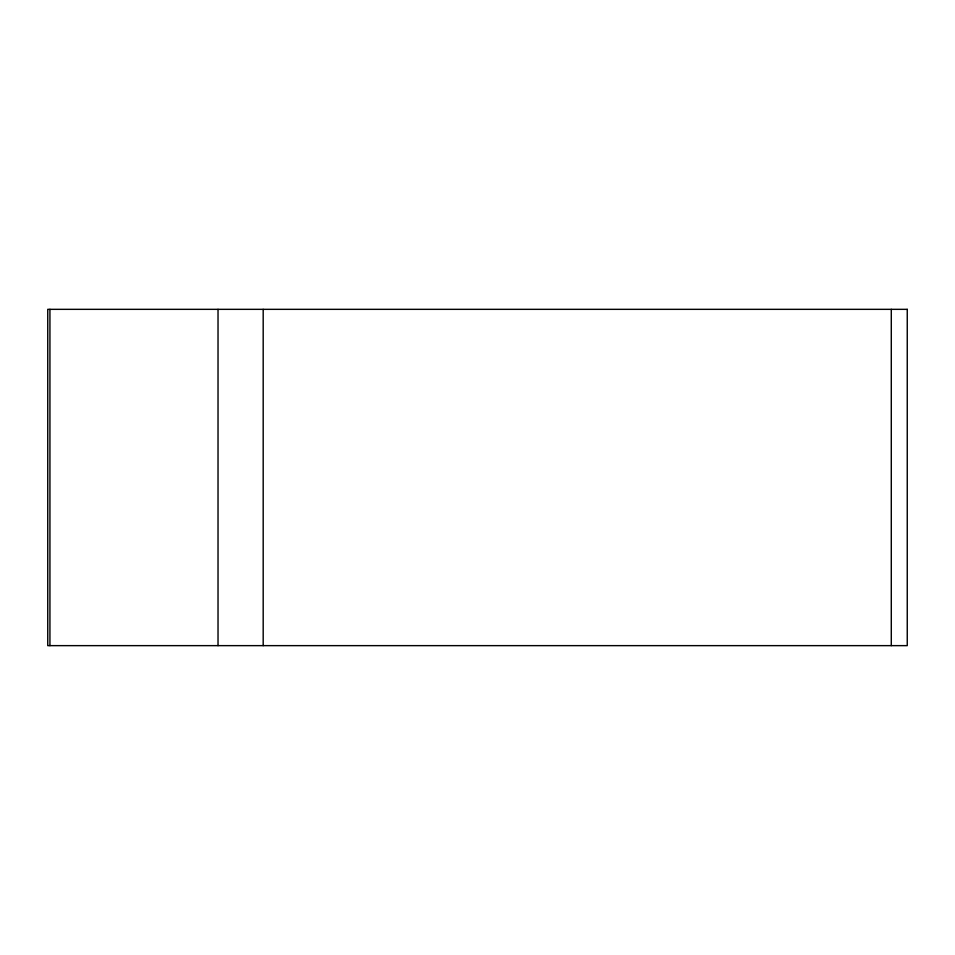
<?xml version="1.0" encoding="UTF-8"?>
<svg xmlns="http://www.w3.org/2000/svg" width="955" height="955" viewBox="0 0 955 955"><rect width="100%" height="100%" fill="white"/><g stroke="black" fill="none" stroke-linecap="round" stroke-linejoin="round"><path stroke-width="1.43" d="M891.29 309.336L891.29 645.64M263.186 309.336L263.186 645.64M218.026 309.336L218.026 645.64M49.935 309.336L49.935 645.64M907.25 309.336L47.75 309.336L47.75 645.64L907.25 645.64L907.25 309.336"/></g></svg>
